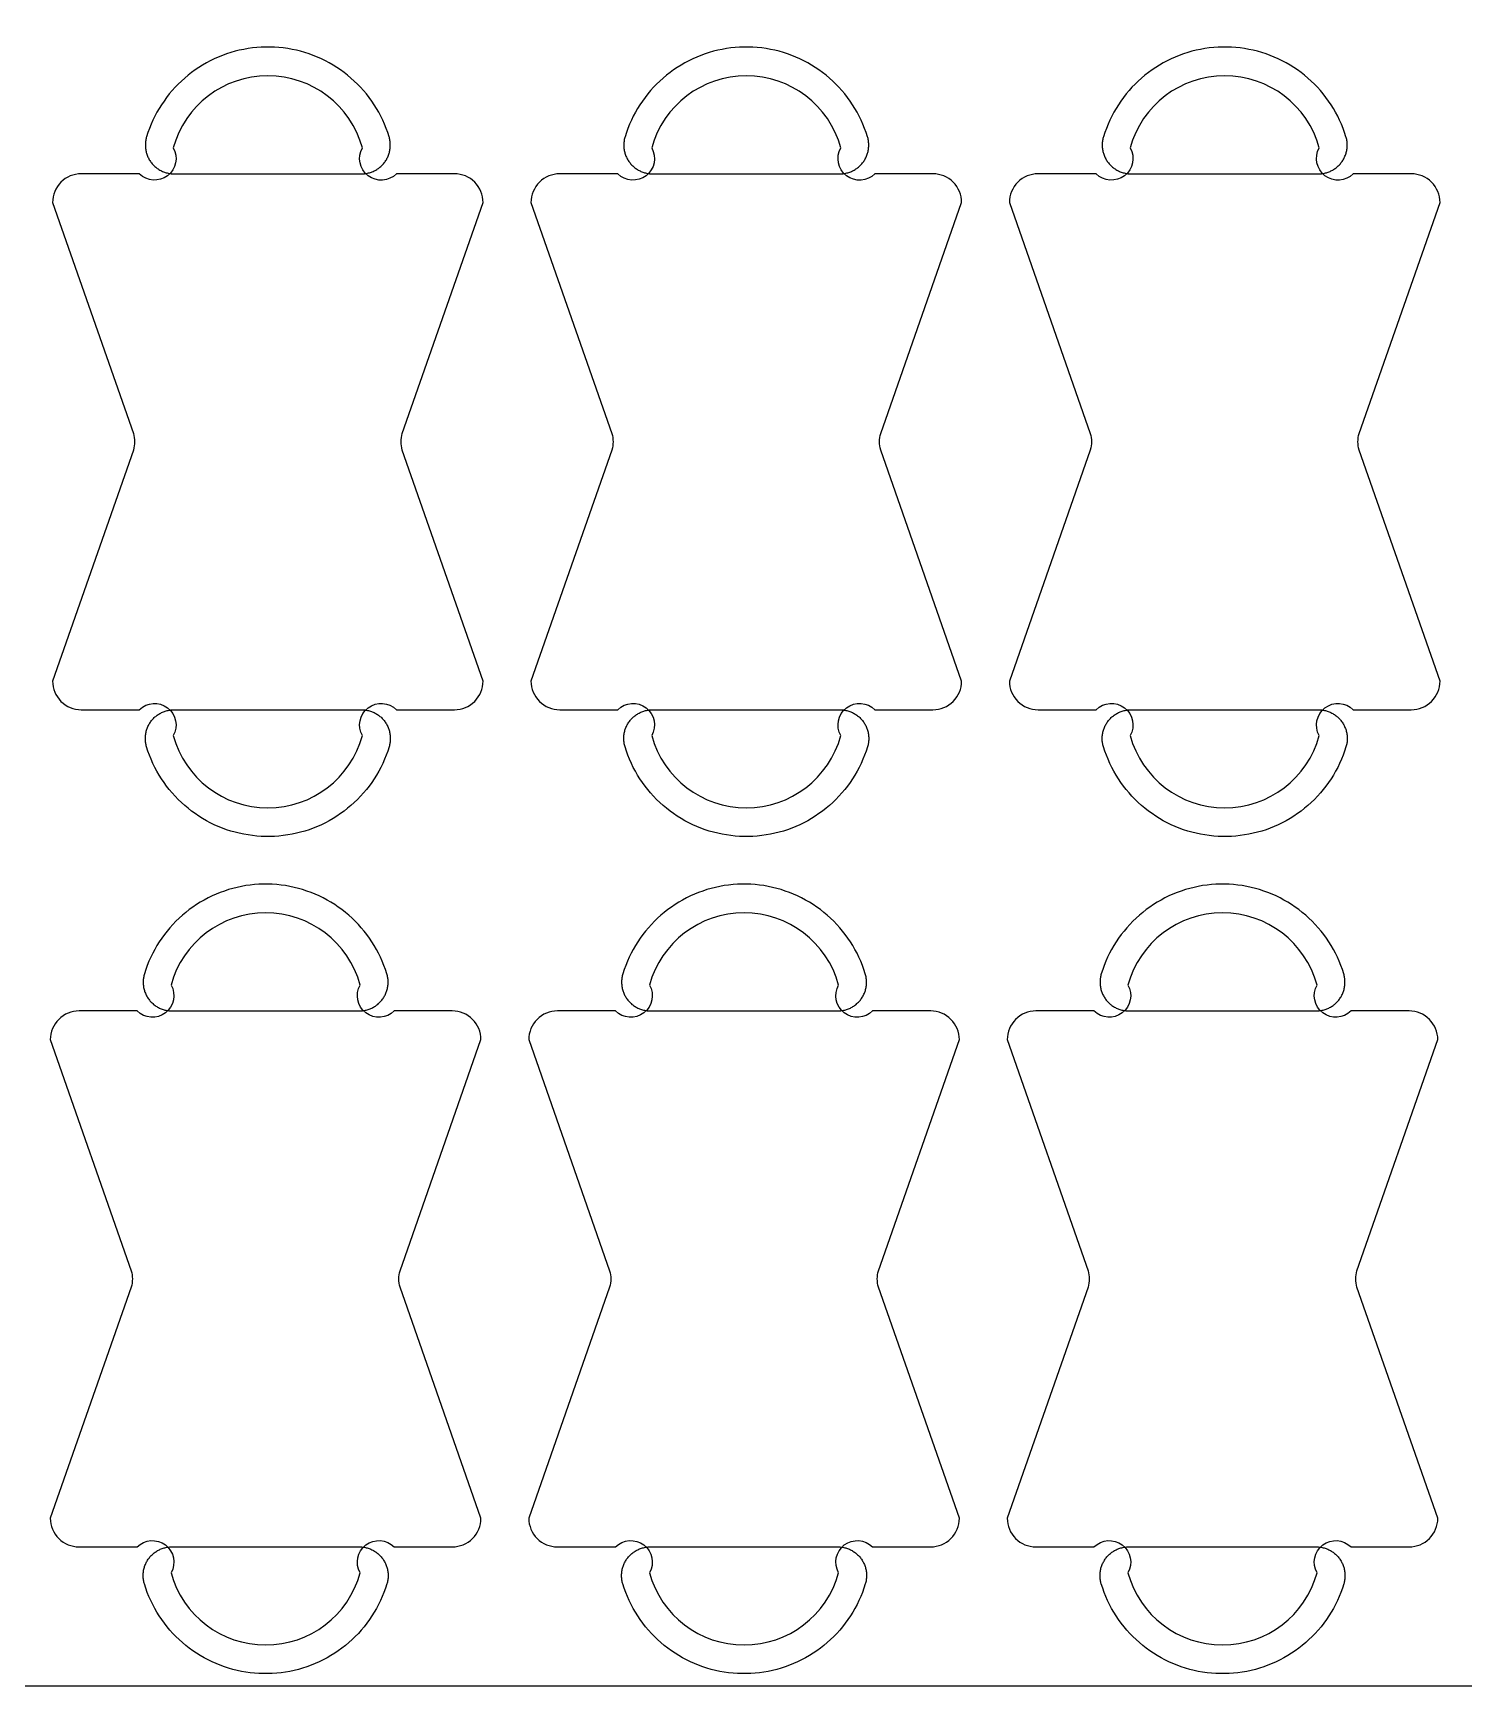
# Model space of a CAD drawing. Extents: x 0 to 2440, y -2 to 1220.
# Drawn here: x 918.1 to 1217.2, y 0 to 345.4 of the extents above; entities that cross this region are included whole.
import ezdxf

# ---------------------------------------------------------------- set-up
doc = ezdxf.new("R2010")
doc.units = 0
for name, color, linetype in [('0_SHEET_SPRUCEPLY_2440X122', 1, 'CONTINUOUS'), ('4_ANYTOOL_CUTTHROUGH_OUTSI', 5, 'CONTINUOUS'), ('5_ANYTOOL_HALF_MILL_9MM_IN', 3, 'CONTINUOUS')]:
    doc.layers.add(name, color=color, linetype=linetype)

msp = doc.modelspace()

# ---------------------------------------------------------------- linework, layer by layer
at = {"layer": '0_SHEET_SPRUCEPLY_2440X122'}
msp.add_lwpolyline([(0, 1220), (0, 0), (2440, 0), (2440, 1220)], close=True, dxfattribs=at)
at = {"layer": '4_ANYTOOL_CUTTHROUGH_OUTSI'}
for points in [[(994.07, 204), (1006.2, 204, 0.414214), (1012.2, 210), (995.3, 258.28, -0.146089), (995.3, 261.72), (1012.2, 310, 0.414214), (1006.2, 316), (994.07, 316, -0.874623), (986.97, 321.41, 0.763104), (947.43, 321.41, -0.874623), (940.34, 316), (928.2, 316, 0.414214), (922.2, 310), (939.1, 261.72, -0.146089), (939.1, 258.28), (922.2, 210, 0.414214), (928.2, 204), (940.34, 204, -0.874623), (947.43, 198.59, 0.763104), (986.97, 198.59, -0.874623)], [(1094.07, 204), (1106.2, 204, 0.414214), (1112.2, 210), (1095.3, 258.28, -0.146089), (1095.3, 261.72), (1112.2, 310, 0.414214), (1106.2, 316), (1094.07, 316, -0.874623), (1086.97, 321.41, 0.763104), (1047.43, 321.41, -0.874623), (1040.34, 316), (1028.2, 316, 0.414214), (1022.2, 310), (1039.1, 261.72, -0.146089), (1039.1, 258.28), (1022.2, 210, 0.414214), (1028.2, 204), (1040.34, 204, -0.874623), (1047.43, 198.59, 0.763104), (1086.97, 198.59, -0.874623)], [(1194.07, 204), (1206.2, 204, 0.414214), (1212.2, 210), (1195.3, 258.28, -0.146089), (1195.3, 261.72), (1212.2, 310, 0.414214), (1206.2, 316), (1194.07, 316, -0.874623), (1186.97, 321.41, 0.763104), (1147.43, 321.41, -0.874623), (1140.34, 316), (1128.2, 316, 0.414214), (1122.2, 310), (1139.1, 261.72, -0.146089), (1139.1, 258.28), (1122.2, 210, 0.414214), (1128.2, 204), (1140.34, 204, -0.874623), (1147.43, 198.59, 0.763104), (1186.97, 198.59, -0.874623)], [(993.6, 29.06), (1005.74, 29.06, 0.414214), (1011.74, 35.06), (994.84, 83.35, -0.146089), (994.84, 86.78), (1011.74, 135.06, 0.414214), (1005.74, 141.06), (993.6, 141.06, -0.874623), (986.51, 146.48, 0.763104), (946.97, 146.48, -0.874623), (939.87, 141.06), (927.74, 141.06, 0.414214), (921.74, 135.06), (938.64, 86.78, -0.146089), (938.64, 83.35), (921.74, 35.06, 0.414214), (927.74, 29.06), (939.87, 29.06, -0.874623), (946.97, 23.65, 0.763104), (986.51, 23.65, -0.874623)], [(1093.6, 29.06), (1105.74, 29.06, 0.414214), (1111.74, 35.06), (1094.84, 83.35, -0.146089), (1094.84, 86.78), (1111.74, 135.06, 0.414214), (1105.74, 141.06), (1093.6, 141.06, -0.874623), (1086.51, 146.48, 0.763104), (1046.97, 146.48, -0.874623), (1039.87, 141.06), (1027.74, 141.06, 0.414214), (1021.74, 135.06), (1038.64, 86.78, -0.146089), (1038.64, 83.35), (1021.74, 35.06, 0.414214), (1027.74, 29.06), (1039.87, 29.06, -0.874623), (1046.97, 23.65, 0.763104), (1086.51, 23.65, -0.874623)], [(1193.6, 29.06), (1205.74, 29.06, 0.414214), (1211.74, 35.06), (1194.84, 83.35, -0.146089), (1194.84, 86.78), (1211.74, 135.06, 0.414214), (1205.74, 141.06), (1193.6, 141.06, -0.874623), (1186.51, 146.48, 0.763104), (1146.97, 146.48, -0.874623), (1139.87, 141.06), (1127.74, 141.06, 0.414214), (1121.74, 135.06), (1138.64, 86.78, -0.146089), (1138.64, 83.35), (1121.74, 35.06, 0.414214), (1127.74, 29.06), (1139.87, 29.06, -0.874623), (1146.97, 23.65, 0.763104), (1186.51, 23.65, -0.874623)]]:
    msp.add_lwpolyline(points, format="xyb", close=True, dxfattribs=at)
at = {"layer": '5_ANYTOOL_HALF_MILL_9MM_IN'}
for points in [[(941.86, 323.76), (941.8, 323.56), (941.75, 323.36), (941.71, 323.15), (941.67, 322.95), (941.65, 322.74), (941.62, 322.54), (941.61, 322.33), (941.6, 322.12), (941.6, 321.91), (941.61, 321.71), (941.62, 321.5), (941.64, 321.29), (941.67, 321.09), (941.7, 320.88), (941.75, 320.68), (941.8, 320.48), (941.85, 320.28), (941.91, 320.08), (941.98, 319.89), (942.06, 319.69), (942.14, 319.5), (942.23, 319.32), (942.33, 319.13), (942.43, 318.95), (942.54, 318.77), (942.66, 318.6), (942.78, 318.43), (942.9, 318.27), (943.03, 318.11), (943.17, 317.95), (943.31, 317.8), (943.46, 317.65), (943.61, 317.51), (943.77, 317.38), (943.93, 317.25), (944.1, 317.13), (944.27, 317.01), (944.45, 316.9), (944.62, 316.79), (944.81, 316.69), (944.99, 316.6), (945.18, 316.51), (945.37, 316.43), (945.57, 316.36), (945.76, 316.29), (945.96, 316.23), (946.16, 316.18), (946.36, 316.13), (946.57, 316.09), (946.77, 316.06), (946.98, 316.03), (947.18, 316.01), (947.39, 316), (947.6, 316), (986.8, 316), (987.01, 316), (987.22, 316.01), (987.43, 316.03), (987.63, 316.06), (987.84, 316.09), (988.04, 316.13), (988.24, 316.18), (988.44, 316.23), (988.64, 316.29), (988.84, 316.36), (989.03, 316.43), (989.22, 316.51), (989.41, 316.6), (989.6, 316.69), (989.78, 316.79), (989.96, 316.9), (990.13, 317.01), (990.3, 317.13), (990.47, 317.25), (990.63, 317.38), (990.79, 317.51), (990.94, 317.65), (991.09, 317.8), (991.23, 317.95), (991.37, 318.11), (991.5, 318.27), (991.63, 318.43), (991.75, 318.6), (991.86, 318.77), (991.97, 318.95), (992.07, 319.13), (992.17, 319.32), (992.26, 319.5), (992.34, 319.69), (992.42, 319.89), (992.49, 320.08), (992.55, 320.28), (992.61, 320.48), (992.66, 320.68), (992.7, 320.88), (992.73, 321.09), (992.76, 321.29), (992.78, 321.5), (992.8, 321.71), (992.8, 321.91), (992.8, 322.12), (992.79, 322.33), (992.78, 322.54), (992.76, 322.74), (992.73, 322.95), (992.69, 323.15), (992.65, 323.36), (992.6, 323.56), (992.54, 323.76), (992.26, 324.64), (991.94, 325.5), (991.59, 326.36), (991.22, 327.21), (990.81, 328.04), (990.38, 328.85), (989.91, 329.65), (989.42, 330.44), (988.91, 331.21), (988.36, 331.95), (987.79, 332.68), (987.2, 333.39), (986.58, 334.08), (985.94, 334.74), (985.27, 335.38), (984.58, 336), (983.87, 336.6), (983.15, 337.17), (982.4, 337.71), (981.63, 338.23), (980.85, 338.72), (980.05, 339.18), (979.23, 339.61), (978.4, 340.02), (977.55, 340.39), (976.7, 340.74), (975.83, 341.06), (974.95, 341.34), (974.06, 341.6), (973.16, 341.82), (972.26, 342.01), (971.35, 342.17), (970.43, 342.3), (969.51, 342.4), (968.59, 342.46), (967.66, 342.5), (966.74, 342.5), (965.81, 342.46), (964.89, 342.4), (963.97, 342.3), (963.06, 342.17), (962.15, 342.01), (961.24, 341.82), (960.34, 341.6), (959.46, 341.34), (958.58, 341.06), (957.71, 340.74), (956.85, 340.39), (956, 340.02), (955.17, 339.61), (954.36, 339.18), (953.56, 338.72), (952.77, 338.23), (952.01, 337.71), (951.26, 337.17), (950.53, 336.6), (949.82, 336), (949.13, 335.38), (948.47, 334.74), (947.82, 334.08), (947.21, 333.39), (946.61, 332.68), (946.04, 331.95), (945.5, 331.21), (944.98, 330.44), (944.49, 329.65), (944.03, 328.85), (943.59, 328.04), (943.19, 327.21), (942.81, 326.36), (942.46, 325.5), (942.15, 324.64)], [(1041.86, 323.76), (1041.8, 323.56), (1041.75, 323.36), (1041.71, 323.15), (1041.67, 322.95), (1041.65, 322.74), (1041.62, 322.54), (1041.61, 322.33), (1041.6, 322.12), (1041.6, 321.91), (1041.61, 321.71), (1041.62, 321.5), (1041.64, 321.29), (1041.67, 321.09), (1041.7, 320.88), (1041.75, 320.68), (1041.8, 320.48), (1041.85, 320.28), (1041.91, 320.08), (1041.98, 319.89), (1042.06, 319.69), (1042.14, 319.5), (1042.23, 319.32), (1042.33, 319.13), (1042.43, 318.95), (1042.54, 318.77), (1042.66, 318.6), (1042.78, 318.43), (1042.9, 318.27), (1043.03, 318.11), (1043.17, 317.95), (1043.31, 317.8), (1043.46, 317.65), (1043.61, 317.51), (1043.77, 317.38), (1043.93, 317.25), (1044.1, 317.13), (1044.27, 317.01), (1044.45, 316.9), (1044.62, 316.79), (1044.81, 316.69), (1044.99, 316.6), (1045.18, 316.51), (1045.37, 316.43), (1045.57, 316.36), (1045.76, 316.29), (1045.96, 316.23), (1046.16, 316.18), (1046.36, 316.13), (1046.57, 316.09), (1046.77, 316.06), (1046.98, 316.03), (1047.18, 316.01), (1047.39, 316), (1047.6, 316), (1086.8, 316), (1087.01, 316), (1087.22, 316.01), (1087.43, 316.03), (1087.63, 316.06), (1087.84, 316.09), (1088.04, 316.13), (1088.24, 316.18), (1088.44, 316.23), (1088.64, 316.29), (1088.84, 316.36), (1089.03, 316.43), (1089.22, 316.51), (1089.41, 316.6), (1089.6, 316.69), (1089.78, 316.79), (1089.96, 316.9), (1090.13, 317.01), (1090.3, 317.13), (1090.47, 317.25), (1090.63, 317.38), (1090.79, 317.51), (1090.94, 317.65), (1091.09, 317.8), (1091.23, 317.95), (1091.37, 318.11), (1091.5, 318.27), (1091.63, 318.43), (1091.75, 318.6), (1091.86, 318.77), (1091.97, 318.95), (1092.07, 319.13), (1092.17, 319.32), (1092.26, 319.5), (1092.34, 319.69), (1092.42, 319.89), (1092.49, 320.08), (1092.55, 320.28), (1092.61, 320.48), (1092.66, 320.68), (1092.7, 320.88), (1092.73, 321.09), (1092.76, 321.29), (1092.78, 321.5), (1092.8, 321.71), (1092.8, 321.91), (1092.8, 322.12), (1092.79, 322.33), (1092.78, 322.54), (1092.76, 322.74), (1092.73, 322.95), (1092.69, 323.15), (1092.65, 323.36), (1092.6, 323.56), (1092.54, 323.76), (1092.26, 324.64), (1091.94, 325.5), (1091.59, 326.36), (1091.22, 327.21), (1090.81, 328.04), (1090.38, 328.85), (1089.91, 329.65), (1089.42, 330.44), (1088.91, 331.21), (1088.36, 331.95), (1087.79, 332.68), (1087.2, 333.39), (1086.58, 334.08), (1085.94, 334.74), (1085.27, 335.38), (1084.58, 336), (1083.87, 336.6), (1083.15, 337.17), (1082.4, 337.71), (1081.63, 338.23), (1080.85, 338.72), (1080.05, 339.18), (1079.23, 339.61), (1078.4, 340.02), (1077.55, 340.39), (1076.7, 340.74), (1075.83, 341.06), (1074.95, 341.34), (1074.06, 341.6), (1073.16, 341.82), (1072.26, 342.01), (1071.35, 342.17), (1070.43, 342.3), (1069.51, 342.4), (1068.59, 342.46), (1067.66, 342.5), (1066.74, 342.5), (1065.81, 342.46), (1064.89, 342.4), (1063.97, 342.3), (1063.06, 342.17), (1062.15, 342.01), (1061.24, 341.82), (1060.34, 341.6), (1059.46, 341.34), (1058.58, 341.06), (1057.71, 340.74), (1056.85, 340.39), (1056, 340.02), (1055.17, 339.61), (1054.36, 339.18), (1053.56, 338.72), (1052.77, 338.23), (1052.01, 337.71), (1051.26, 337.17), (1050.53, 336.6), (1049.82, 336), (1049.13, 335.38), (1048.47, 334.74), (1047.82, 334.08), (1047.21, 333.39), (1046.61, 332.68), (1046.04, 331.95), (1045.5, 331.21), (1044.98, 330.44), (1044.49, 329.65), (1044.03, 328.85), (1043.59, 328.04), (1043.19, 327.21), (1042.81, 326.36), (1042.46, 325.5), (1042.15, 324.64)], [(1141.86, 323.76), (1141.8, 323.56), (1141.75, 323.36), (1141.71, 323.15), (1141.67, 322.95), (1141.65, 322.74), (1141.62, 322.54), (1141.61, 322.33), (1141.6, 322.12), (1141.6, 321.91), (1141.61, 321.71), (1141.62, 321.5), (1141.64, 321.29), (1141.67, 321.09), (1141.7, 320.88), (1141.75, 320.68), (1141.8, 320.48), (1141.85, 320.28), (1141.91, 320.08), (1141.98, 319.89), (1142.06, 319.69), (1142.14, 319.5), (1142.23, 319.32), (1142.33, 319.13), (1142.43, 318.95), (1142.54, 318.77), (1142.66, 318.6), (1142.78, 318.43), (1142.9, 318.27), (1143.03, 318.11), (1143.17, 317.95), (1143.31, 317.8), (1143.46, 317.65), (1143.61, 317.51), (1143.77, 317.38), (1143.93, 317.25), (1144.1, 317.13), (1144.27, 317.01), (1144.45, 316.9), (1144.62, 316.79), (1144.81, 316.69), (1144.99, 316.6), (1145.18, 316.51), (1145.37, 316.43), (1145.57, 316.36), (1145.76, 316.29), (1145.96, 316.23), (1146.16, 316.18), (1146.36, 316.13), (1146.57, 316.09), (1146.77, 316.06), (1146.98, 316.03), (1147.18, 316.01), (1147.39, 316), (1147.6, 316), (1186.8, 316), (1187.01, 316), (1187.22, 316.01), (1187.43, 316.03), (1187.63, 316.06), (1187.84, 316.09), (1188.04, 316.13), (1188.24, 316.18), (1188.44, 316.23), (1188.64, 316.29), (1188.84, 316.36), (1189.03, 316.43), (1189.22, 316.51), (1189.41, 316.6), (1189.6, 316.69), (1189.78, 316.79), (1189.96, 316.9), (1190.13, 317.01), (1190.3, 317.13), (1190.47, 317.25), (1190.63, 317.38), (1190.79, 317.51), (1190.94, 317.65), (1191.09, 317.8), (1191.23, 317.95), (1191.37, 318.11), (1191.5, 318.27), (1191.63, 318.43), (1191.75, 318.6), (1191.86, 318.77), (1191.97, 318.95), (1192.07, 319.13), (1192.17, 319.32), (1192.26, 319.5), (1192.34, 319.69), (1192.42, 319.89), (1192.49, 320.08), (1192.55, 320.28), (1192.61, 320.48), (1192.66, 320.68), (1192.7, 320.88), (1192.73, 321.09), (1192.76, 321.29), (1192.78, 321.5), (1192.8, 321.71), (1192.8, 321.91), (1192.8, 322.12), (1192.79, 322.33), (1192.78, 322.54), (1192.76, 322.74), (1192.73, 322.95), (1192.69, 323.15), (1192.65, 323.36), (1192.6, 323.56), (1192.54, 323.76), (1192.26, 324.64), (1191.94, 325.5), (1191.59, 326.36), (1191.22, 327.21), (1190.81, 328.04), (1190.38, 328.85), (1189.91, 329.65), (1189.42, 330.44), (1188.91, 331.21), (1188.36, 331.95), (1187.79, 332.68), (1187.2, 333.39), (1186.58, 334.08), (1185.94, 334.74), (1185.27, 335.38), (1184.58, 336), (1183.87, 336.6), (1183.15, 337.17), (1182.4, 337.71), (1181.63, 338.23), (1180.85, 338.72), (1180.05, 339.18), (1179.23, 339.61), (1178.4, 340.02), (1177.55, 340.39), (1176.7, 340.74), (1175.83, 341.06), (1174.95, 341.34), (1174.06, 341.6), (1173.16, 341.82), (1172.26, 342.01), (1171.35, 342.17), (1170.43, 342.3), (1169.51, 342.4), (1168.59, 342.46), (1167.66, 342.5), (1166.74, 342.5), (1165.81, 342.46), (1164.89, 342.4), (1163.97, 342.3), (1163.06, 342.17), (1162.15, 342.01), (1161.24, 341.82), (1160.34, 341.6), (1159.46, 341.34), (1158.58, 341.06), (1157.71, 340.74), (1156.85, 340.39), (1156, 340.02), (1155.17, 339.61), (1154.36, 339.18), (1153.56, 338.72), (1152.77, 338.23), (1152.01, 337.71), (1151.26, 337.17), (1150.53, 336.6), (1149.82, 336), (1149.13, 335.38), (1148.47, 334.74), (1147.82, 334.08), (1147.21, 333.39), (1146.61, 332.68), (1146.04, 331.95), (1145.5, 331.21), (1144.98, 330.44), (1144.49, 329.65), (1144.03, 328.85), (1143.59, 328.04), (1143.19, 327.21), (1142.81, 326.36), (1142.46, 325.5), (1142.15, 324.64)], [(941.86, 196.24), (941.8, 196.44), (941.75, 196.64), (941.71, 196.85), (941.67, 197.05), (941.65, 197.26), (941.62, 197.46), (941.61, 197.67), (941.6, 197.88), (941.6, 198.09), (941.61, 198.29), (941.62, 198.5), (941.64, 198.71), (941.67, 198.91), (941.7, 199.12), (941.75, 199.32), (941.8, 199.52), (941.85, 199.72), (941.91, 199.92), (941.98, 200.11), (942.06, 200.31), (942.14, 200.5), (942.23, 200.68), (942.33, 200.87), (942.43, 201.05), (942.54, 201.23), (942.66, 201.4), (942.78, 201.57), (942.9, 201.73), (943.03, 201.89), (943.17, 202.05), (943.31, 202.2), (943.46, 202.35), (943.61, 202.49), (943.77, 202.62), (943.93, 202.75), (944.1, 202.87), (944.27, 202.99), (944.45, 203.1), (944.62, 203.21), (944.81, 203.31), (944.99, 203.4), (945.18, 203.49), (945.37, 203.57), (945.57, 203.64), (945.76, 203.71), (945.96, 203.77), (946.16, 203.82), (946.36, 203.87), (946.57, 203.91), (946.77, 203.94), (946.98, 203.97), (947.18, 203.99), (947.39, 204), (947.6, 204), (986.8, 204), (987.01, 204), (987.22, 203.99), (987.43, 203.97), (987.63, 203.94), (987.84, 203.91), (988.04, 203.87), (988.24, 203.82), (988.44, 203.77), (988.64, 203.71), (988.84, 203.64), (989.03, 203.57), (989.22, 203.49), (989.41, 203.4), (989.6, 203.31), (989.78, 203.21), (989.96, 203.1), (990.13, 202.99), (990.3, 202.87), (990.47, 202.75), (990.63, 202.62), (990.79, 202.49), (990.94, 202.35), (991.09, 202.2), (991.23, 202.05), (991.37, 201.89), (991.5, 201.73), (991.63, 201.57), (991.75, 201.4), (991.86, 201.23), (991.97, 201.05), (992.07, 200.87), (992.17, 200.68), (992.26, 200.5), (992.34, 200.31), (992.42, 200.11), (992.49, 199.92), (992.55, 199.72), (992.61, 199.52), (992.66, 199.32), (992.7, 199.12), (992.73, 198.91), (992.76, 198.71), (992.78, 198.5), (992.8, 198.29), (992.8, 198.09), (992.8, 197.88), (992.79, 197.67), (992.78, 197.46), (992.76, 197.26), (992.73, 197.05), (992.69, 196.85), (992.65, 196.64), (992.6, 196.44), (992.54, 196.24), (992.26, 195.36), (991.94, 194.5), (991.59, 193.64), (991.22, 192.79), (990.81, 191.96), (990.38, 191.15), (989.91, 190.35), (989.42, 189.56), (988.91, 188.79), (988.36, 188.05), (987.79, 187.32), (987.2, 186.61), (986.58, 185.92), (985.94, 185.26), (985.27, 184.62), (984.58, 184), (983.87, 183.4), (983.15, 182.83), (982.4, 182.29), (981.63, 181.77), (980.85, 181.28), (980.05, 180.82), (979.23, 180.39), (978.4, 179.98), (977.55, 179.61), (976.7, 179.26), (975.83, 178.94), (974.95, 178.66), (974.06, 178.4), (973.16, 178.18), (972.26, 177.99), (971.35, 177.83), (970.43, 177.7), (969.51, 177.6), (968.59, 177.54), (967.66, 177.5), (966.74, 177.5), (965.81, 177.54), (964.89, 177.6), (963.97, 177.7), (963.06, 177.83), (962.15, 177.99), (961.24, 178.18), (960.34, 178.4), (959.46, 178.66), (958.58, 178.94), (957.71, 179.26), (956.85, 179.61), (956, 179.98), (955.17, 180.39), (954.36, 180.82), (953.56, 181.28), (952.77, 181.77), (952.01, 182.29), (951.26, 182.83), (950.53, 183.4), (949.82, 184), (949.13, 184.62), (948.47, 185.26), (947.82, 185.92), (947.21, 186.61), (946.61, 187.32), (946.04, 188.05), (945.5, 188.79), (944.98, 189.56), (944.49, 190.35), (944.03, 191.15), (943.59, 191.96), (943.19, 192.79), (942.81, 193.64), (942.46, 194.5), (942.15, 195.36)], [(1041.86, 196.24), (1041.8, 196.44), (1041.75, 196.64), (1041.71, 196.85), (1041.67, 197.05), (1041.65, 197.26), (1041.62, 197.46), (1041.61, 197.67), (1041.6, 197.88), (1041.6, 198.09), (1041.61, 198.29), (1041.62, 198.5), (1041.64, 198.71), (1041.67, 198.91), (1041.7, 199.12), (1041.75, 199.32), (1041.8, 199.52), (1041.85, 199.72), (1041.91, 199.92), (1041.98, 200.11), (1042.06, 200.31), (1042.14, 200.5), (1042.23, 200.68), (1042.33, 200.87), (1042.43, 201.05), (1042.54, 201.23), (1042.66, 201.4), (1042.78, 201.57), (1042.9, 201.73), (1043.03, 201.89), (1043.17, 202.05), (1043.31, 202.2), (1043.46, 202.35), (1043.61, 202.49), (1043.77, 202.62), (1043.93, 202.75), (1044.1, 202.87), (1044.27, 202.99), (1044.45, 203.1), (1044.62, 203.21), (1044.81, 203.31), (1044.99, 203.4), (1045.18, 203.49), (1045.37, 203.57), (1045.57, 203.64), (1045.76, 203.71), (1045.96, 203.77), (1046.16, 203.82), (1046.36, 203.87), (1046.57, 203.91), (1046.77, 203.94), (1046.98, 203.97), (1047.18, 203.99), (1047.39, 204), (1047.6, 204), (1086.8, 204), (1087.01, 204), (1087.22, 203.99), (1087.43, 203.97), (1087.63, 203.94), (1087.84, 203.91), (1088.04, 203.87), (1088.24, 203.82), (1088.44, 203.77), (1088.64, 203.71), (1088.84, 203.64), (1089.03, 203.57), (1089.22, 203.49), (1089.41, 203.4), (1089.6, 203.31), (1089.78, 203.21), (1089.96, 203.1), (1090.13, 202.99), (1090.3, 202.87), (1090.47, 202.75), (1090.63, 202.62), (1090.79, 202.49), (1090.94, 202.35), (1091.09, 202.2), (1091.23, 202.05), (1091.37, 201.89), (1091.5, 201.73), (1091.63, 201.57), (1091.75, 201.4), (1091.86, 201.23), (1091.97, 201.05), (1092.07, 200.87), (1092.17, 200.68), (1092.26, 200.5), (1092.34, 200.31), (1092.42, 200.11), (1092.49, 199.92), (1092.55, 199.72), (1092.61, 199.52), (1092.66, 199.32), (1092.7, 199.12), (1092.73, 198.91), (1092.76, 198.71), (1092.78, 198.5), (1092.8, 198.29), (1092.8, 198.09), (1092.8, 197.88), (1092.79, 197.67), (1092.78, 197.46), (1092.76, 197.26), (1092.73, 197.05), (1092.69, 196.85), (1092.65, 196.64), (1092.6, 196.44), (1092.54, 196.24), (1092.26, 195.36), (1091.94, 194.5), (1091.59, 193.64), (1091.22, 192.79), (1090.81, 191.96), (1090.38, 191.15), (1089.91, 190.35), (1089.42, 189.56), (1088.91, 188.79), (1088.36, 188.05), (1087.79, 187.32), (1087.2, 186.61), (1086.58, 185.92), (1085.94, 185.26), (1085.27, 184.62), (1084.58, 184), (1083.87, 183.4), (1083.15, 182.83), (1082.4, 182.29), (1081.63, 181.77), (1080.85, 181.28), (1080.05, 180.82), (1079.23, 180.39), (1078.4, 179.98), (1077.55, 179.61), (1076.7, 179.26), (1075.83, 178.94), (1074.95, 178.66), (1074.06, 178.4), (1073.16, 178.18), (1072.26, 177.99), (1071.35, 177.83), (1070.43, 177.7), (1069.51, 177.6), (1068.59, 177.54), (1067.66, 177.5), (1066.74, 177.5), (1065.81, 177.54), (1064.89, 177.6), (1063.97, 177.7), (1063.06, 177.83), (1062.15, 177.99), (1061.24, 178.18), (1060.34, 178.4), (1059.46, 178.66), (1058.58, 178.94), (1057.71, 179.26), (1056.85, 179.61), (1056, 179.98), (1055.17, 180.39), (1054.36, 180.82), (1053.56, 181.28), (1052.77, 181.77), (1052.01, 182.29), (1051.26, 182.83), (1050.53, 183.4), (1049.82, 184), (1049.13, 184.62), (1048.47, 185.26), (1047.82, 185.92), (1047.21, 186.61), (1046.61, 187.32), (1046.04, 188.05), (1045.5, 188.79), (1044.98, 189.56), (1044.49, 190.35), (1044.03, 191.15), (1043.59, 191.96), (1043.19, 192.79), (1042.81, 193.64), (1042.46, 194.5), (1042.15, 195.36)], [(1141.86, 196.24), (1141.8, 196.44), (1141.75, 196.64), (1141.71, 196.85), (1141.67, 197.05), (1141.65, 197.26), (1141.62, 197.46), (1141.61, 197.67), (1141.6, 197.88), (1141.6, 198.09), (1141.61, 198.29), (1141.62, 198.5), (1141.64, 198.71), (1141.67, 198.91), (1141.7, 199.12), (1141.75, 199.32), (1141.8, 199.52), (1141.85, 199.72), (1141.91, 199.92), (1141.98, 200.11), (1142.06, 200.31), (1142.14, 200.5), (1142.23, 200.68), (1142.33, 200.87), (1142.43, 201.05), (1142.54, 201.23), (1142.66, 201.4), (1142.78, 201.57), (1142.9, 201.73), (1143.03, 201.89), (1143.17, 202.05), (1143.31, 202.2), (1143.46, 202.35), (1143.61, 202.49), (1143.77, 202.62), (1143.93, 202.75), (1144.1, 202.87), (1144.27, 202.99), (1144.45, 203.1), (1144.62, 203.21), (1144.81, 203.31), (1144.99, 203.4), (1145.18, 203.49), (1145.37, 203.57), (1145.57, 203.64), (1145.76, 203.71), (1145.96, 203.77), (1146.16, 203.82), (1146.36, 203.87), (1146.57, 203.91), (1146.77, 203.94), (1146.98, 203.97), (1147.18, 203.99), (1147.39, 204), (1147.6, 204), (1186.8, 204), (1187.01, 204), (1187.22, 203.99), (1187.43, 203.97), (1187.63, 203.94), (1187.84, 203.91), (1188.04, 203.87), (1188.24, 203.82), (1188.44, 203.77), (1188.64, 203.71), (1188.84, 203.64), (1189.03, 203.57), (1189.22, 203.49), (1189.41, 203.4), (1189.6, 203.31), (1189.78, 203.21), (1189.96, 203.1), (1190.13, 202.99), (1190.3, 202.87), (1190.47, 202.75), (1190.63, 202.62), (1190.79, 202.49), (1190.94, 202.35), (1191.09, 202.2), (1191.23, 202.05), (1191.37, 201.89), (1191.5, 201.73), (1191.63, 201.57), (1191.75, 201.4), (1191.86, 201.23), (1191.97, 201.05), (1192.07, 200.87), (1192.17, 200.68), (1192.26, 200.5), (1192.34, 200.31), (1192.42, 200.11), (1192.49, 199.92), (1192.55, 199.72), (1192.61, 199.52), (1192.66, 199.32), (1192.7, 199.12), (1192.73, 198.91), (1192.76, 198.71), (1192.78, 198.5), (1192.8, 198.29), (1192.8, 198.09), (1192.8, 197.88), (1192.79, 197.67), (1192.78, 197.46), (1192.76, 197.26), (1192.73, 197.05), (1192.69, 196.85), (1192.65, 196.64), (1192.6, 196.44), (1192.54, 196.24), (1192.26, 195.36), (1191.94, 194.5), (1191.59, 193.64), (1191.22, 192.79), (1190.81, 191.96), (1190.38, 191.15), (1189.91, 190.35), (1189.42, 189.56), (1188.91, 188.79), (1188.36, 188.05), (1187.79, 187.32), (1187.2, 186.61), (1186.58, 185.92), (1185.94, 185.26), (1185.27, 184.62), (1184.58, 184), (1183.87, 183.4), (1183.15, 182.83), (1182.4, 182.29), (1181.63, 181.77), (1180.85, 181.28), (1180.05, 180.82), (1179.23, 180.39), (1178.4, 179.98), (1177.55, 179.61), (1176.7, 179.26), (1175.83, 178.94), (1174.95, 178.66), (1174.06, 178.4), (1173.16, 178.18), (1172.26, 177.99), (1171.35, 177.83), (1170.43, 177.7), (1169.51, 177.6), (1168.59, 177.54), (1167.66, 177.5), (1166.74, 177.5), (1165.81, 177.54), (1164.89, 177.6), (1163.97, 177.7), (1163.06, 177.83), (1162.15, 177.99), (1161.24, 178.18), (1160.34, 178.4), (1159.46, 178.66), (1158.58, 178.94), (1157.71, 179.26), (1156.85, 179.61), (1156, 179.98), (1155.17, 180.39), (1154.36, 180.82), (1153.56, 181.28), (1152.77, 181.77), (1152.01, 182.29), (1151.26, 182.83), (1150.53, 183.4), (1149.82, 184), (1149.13, 184.62), (1148.47, 185.26), (1147.82, 185.92), (1147.21, 186.61), (1146.61, 187.32), (1146.04, 188.05), (1145.5, 188.79), (1144.98, 189.56), (1144.49, 190.35), (1144.03, 191.15), (1143.59, 191.96), (1143.19, 192.79), (1142.81, 193.64), (1142.46, 194.5), (1142.15, 195.36)], [(941.4, 148.82), (941.34, 148.62), (941.29, 148.42), (941.25, 148.22), (941.21, 148.01), (941.18, 147.81), (941.16, 147.6), (941.15, 147.39), (941.14, 147.19), (941.14, 146.98), (941.14, 146.77), (941.16, 146.56), (941.18, 146.36), (941.21, 146.15), (941.24, 145.95), (941.28, 145.74), (941.33, 145.54), (941.39, 145.34), (941.45, 145.15), (941.52, 144.95), (941.6, 144.76), (941.68, 144.57), (941.77, 144.38), (941.87, 144.2), (941.97, 144.02), (942.08, 143.84), (942.19, 143.67), (942.31, 143.5), (942.44, 143.33), (942.57, 143.17), (942.71, 143.02), (942.85, 142.87), (943, 142.72), (943.15, 142.58), (943.31, 142.44), (943.47, 142.31), (943.64, 142.19), (943.81, 142.07), (943.98, 141.96), (944.16, 141.85), (944.34, 141.75), (944.53, 141.66), (944.72, 141.57), (944.91, 141.49), (945.1, 141.42), (945.3, 141.35), (945.5, 141.29), (945.7, 141.24), (945.9, 141.19), (946.1, 141.15), (946.31, 141.12), (946.51, 141.1), (946.72, 141.08), (946.93, 141.07), (947.14, 141.06), (986.34, 141.06), (986.55, 141.07), (986.76, 141.08), (986.96, 141.1), (987.17, 141.12), (987.37, 141.15), (987.58, 141.19), (987.78, 141.24), (987.98, 141.29), (988.18, 141.35), (988.38, 141.42), (988.57, 141.49), (988.76, 141.57), (988.95, 141.66), (989.13, 141.75), (989.32, 141.85), (989.49, 141.96), (989.67, 142.07), (989.84, 142.19), (990.01, 142.31), (990.17, 142.44), (990.33, 142.58), (990.48, 142.72), (990.63, 142.87), (990.77, 143.02), (990.91, 143.17), (991.04, 143.33), (991.16, 143.5), (991.29, 143.67), (991.4, 143.84), (991.51, 144.02), (991.61, 144.2), (991.71, 144.38), (991.8, 144.57), (991.88, 144.76), (991.96, 144.95), (992.03, 145.15), (992.09, 145.34), (992.14, 145.54), (992.19, 145.74), (992.24, 145.95), (992.27, 146.15), (992.3, 146.36), (992.32, 146.56), (992.33, 146.77), (992.34, 146.98), (992.34, 147.19), (992.33, 147.39), (992.32, 147.6), (992.29, 147.81), (992.27, 148.01), (992.23, 148.22), (992.19, 148.42), (992.14, 148.62), (992.08, 148.82), (991.79, 149.7), (991.48, 150.57), (991.13, 151.43), (990.75, 152.27), (990.35, 153.1), (989.91, 153.92), (989.45, 154.72), (988.96, 155.5), (988.44, 156.27), (987.9, 157.02), (987.33, 157.75), (986.73, 158.45), (986.12, 159.14), (985.47, 159.81), (984.81, 160.45), (984.12, 161.07), (983.41, 161.66), (982.68, 162.23), (981.93, 162.77), (981.17, 163.29), (980.38, 163.78), (979.58, 164.24), (978.77, 164.68), (977.94, 165.08), (977.09, 165.46), (976.23, 165.81), (975.36, 166.12), (974.48, 166.41), (973.6, 166.66), (972.7, 166.89), (971.79, 167.08), (970.88, 167.24), (969.97, 167.37), (969.05, 167.46), (968.13, 167.53), (967.2, 167.56), (966.28, 167.56), (965.35, 167.53), (964.43, 167.46), (963.51, 167.37), (962.59, 167.24), (961.68, 167.08), (960.78, 166.89), (959.88, 166.66), (958.99, 166.41), (958.11, 166.12), (957.24, 165.81), (956.39, 165.46), (955.54, 165.08), (954.71, 164.68), (953.89, 164.24), (953.09, 163.78), (952.31, 163.29), (951.54, 162.77), (950.79, 162.23), (950.07, 161.66), (949.36, 161.07), (948.67, 160.45), (948, 159.81), (947.36, 159.14), (946.74, 158.45), (946.15, 157.75), (945.58, 157.02), (945.03, 156.27), (944.52, 155.5), (944.03, 154.72), (943.56, 153.92), (943.13, 153.1), (942.72, 152.27), (942.35, 151.43), (942, 150.57), (941.69, 149.7)], [(1041.4, 148.82), (1041.34, 148.62), (1041.29, 148.42), (1041.25, 148.22), (1041.21, 148.01), (1041.18, 147.81), (1041.16, 147.6), (1041.15, 147.39), (1041.14, 147.19), (1041.14, 146.98), (1041.14, 146.77), (1041.16, 146.56), (1041.18, 146.36), (1041.21, 146.15), (1041.24, 145.95), (1041.28, 145.74), (1041.33, 145.54), (1041.39, 145.34), (1041.45, 145.15), (1041.52, 144.95), (1041.6, 144.76), (1041.68, 144.57), (1041.77, 144.38), (1041.87, 144.2), (1041.97, 144.02), (1042.08, 143.84), (1042.19, 143.67), (1042.31, 143.5), (1042.44, 143.33), (1042.57, 143.17), (1042.71, 143.02), (1042.85, 142.87), (1043, 142.72), (1043.15, 142.58), (1043.31, 142.44), (1043.47, 142.31), (1043.64, 142.19), (1043.81, 142.07), (1043.98, 141.96), (1044.16, 141.85), (1044.34, 141.75), (1044.53, 141.66), (1044.72, 141.57), (1044.91, 141.49), (1045.1, 141.42), (1045.3, 141.35), (1045.5, 141.29), (1045.7, 141.24), (1045.9, 141.19), (1046.1, 141.15), (1046.31, 141.12), (1046.51, 141.1), (1046.72, 141.08), (1046.93, 141.07), (1047.14, 141.06), (1086.34, 141.06), (1086.55, 141.07), (1086.76, 141.08), (1086.96, 141.1), (1087.17, 141.12), (1087.37, 141.15), (1087.58, 141.19), (1087.78, 141.24), (1087.98, 141.29), (1088.18, 141.35), (1088.38, 141.42), (1088.57, 141.49), (1088.76, 141.57), (1088.95, 141.66), (1089.13, 141.75), (1089.32, 141.85), (1089.49, 141.96), (1089.67, 142.07), (1089.84, 142.19), (1090.01, 142.31), (1090.17, 142.44), (1090.33, 142.58), (1090.48, 142.72), (1090.63, 142.87), (1090.77, 143.02), (1090.91, 143.17), (1091.04, 143.33), (1091.16, 143.5), (1091.29, 143.67), (1091.4, 143.84), (1091.51, 144.02), (1091.61, 144.2), (1091.71, 144.38), (1091.8, 144.57), (1091.88, 144.76), (1091.96, 144.95), (1092.03, 145.15), (1092.09, 145.34), (1092.14, 145.54), (1092.19, 145.74), (1092.24, 145.95), (1092.27, 146.15), (1092.3, 146.36), (1092.32, 146.56), (1092.33, 146.77), (1092.34, 146.98), (1092.34, 147.19), (1092.33, 147.39), (1092.32, 147.6), (1092.29, 147.81), (1092.27, 148.01), (1092.23, 148.22), (1092.19, 148.42), (1092.14, 148.62), (1092.08, 148.82), (1091.79, 149.7), (1091.48, 150.57), (1091.13, 151.43), (1090.75, 152.27), (1090.35, 153.1), (1089.91, 153.92), (1089.45, 154.72), (1088.96, 155.5), (1088.44, 156.27), (1087.9, 157.02), (1087.33, 157.75), (1086.73, 158.45), (1086.12, 159.14), (1085.47, 159.81), (1084.81, 160.45), (1084.12, 161.07), (1083.41, 161.66), (1082.68, 162.23), (1081.93, 162.77), (1081.17, 163.29), (1080.38, 163.78), (1079.58, 164.24), (1078.77, 164.68), (1077.94, 165.08), (1077.09, 165.46), (1076.23, 165.81), (1075.36, 166.12), (1074.48, 166.41), (1073.6, 166.66), (1072.7, 166.89), (1071.79, 167.08), (1070.88, 167.24), (1069.97, 167.37), (1069.05, 167.46), (1068.13, 167.53), (1067.2, 167.56), (1066.28, 167.56), (1065.35, 167.53), (1064.43, 167.46), (1063.51, 167.37), (1062.59, 167.24), (1061.68, 167.08), (1060.78, 166.89), (1059.88, 166.66), (1058.99, 166.41), (1058.11, 166.12), (1057.24, 165.81), (1056.39, 165.46), (1055.54, 165.08), (1054.71, 164.68), (1053.89, 164.24), (1053.09, 163.78), (1052.31, 163.29), (1051.54, 162.77), (1050.79, 162.23), (1050.07, 161.66), (1049.36, 161.07), (1048.67, 160.45), (1048, 159.81), (1047.36, 159.14), (1046.74, 158.45), (1046.15, 157.75), (1045.58, 157.02), (1045.03, 156.27), (1044.52, 155.5), (1044.03, 154.72), (1043.56, 153.92), (1043.13, 153.1), (1042.72, 152.27), (1042.35, 151.43), (1042, 150.57), (1041.69, 149.7)], [(1141.4, 148.82), (1141.34, 148.62), (1141.29, 148.42), (1141.25, 148.22), (1141.21, 148.01), (1141.18, 147.81), (1141.16, 147.6), (1141.15, 147.39), (1141.14, 147.19), (1141.14, 146.98), (1141.14, 146.77), (1141.16, 146.56), (1141.18, 146.36), (1141.21, 146.15), (1141.24, 145.95), (1141.28, 145.74), (1141.33, 145.54), (1141.39, 145.34), (1141.45, 145.15), (1141.52, 144.95), (1141.6, 144.76), (1141.68, 144.57), (1141.77, 144.38), (1141.87, 144.2), (1141.97, 144.02), (1142.08, 143.84), (1142.19, 143.67), (1142.31, 143.5), (1142.44, 143.33), (1142.57, 143.17), (1142.71, 143.02), (1142.85, 142.87), (1143, 142.72), (1143.15, 142.58), (1143.31, 142.44), (1143.47, 142.31), (1143.64, 142.19), (1143.81, 142.07), (1143.98, 141.96), (1144.16, 141.85), (1144.34, 141.75), (1144.53, 141.66), (1144.72, 141.57), (1144.91, 141.49), (1145.1, 141.42), (1145.3, 141.35), (1145.5, 141.29), (1145.7, 141.24), (1145.9, 141.19), (1146.1, 141.15), (1146.31, 141.12), (1146.51, 141.1), (1146.72, 141.08), (1146.93, 141.07), (1147.14, 141.06), (1186.34, 141.06), (1186.55, 141.07), (1186.76, 141.08), (1186.96, 141.1), (1187.17, 141.12), (1187.37, 141.15), (1187.58, 141.19), (1187.78, 141.24), (1187.98, 141.29), (1188.18, 141.35), (1188.38, 141.42), (1188.57, 141.49), (1188.76, 141.57), (1188.95, 141.66), (1189.13, 141.75), (1189.32, 141.85), (1189.49, 141.96), (1189.67, 142.07), (1189.84, 142.19), (1190.01, 142.31), (1190.17, 142.44), (1190.33, 142.58), (1190.48, 142.72), (1190.63, 142.87), (1190.77, 143.02), (1190.91, 143.17), (1191.04, 143.33), (1191.16, 143.5), (1191.29, 143.67), (1191.4, 143.84), (1191.51, 144.02), (1191.61, 144.2), (1191.71, 144.38), (1191.8, 144.57), (1191.88, 144.76), (1191.96, 144.95), (1192.03, 145.15), (1192.09, 145.34), (1192.14, 145.54), (1192.19, 145.74), (1192.24, 145.95), (1192.27, 146.15), (1192.3, 146.36), (1192.32, 146.56), (1192.33, 146.77), (1192.34, 146.98), (1192.34, 147.19), (1192.33, 147.39), (1192.32, 147.6), (1192.29, 147.81), (1192.27, 148.01), (1192.23, 148.22), (1192.19, 148.42), (1192.14, 148.62), (1192.08, 148.82), (1191.79, 149.7), (1191.48, 150.57), (1191.13, 151.43), (1190.75, 152.27), (1190.35, 153.1), (1189.91, 153.92), (1189.45, 154.72), (1188.96, 155.5), (1188.44, 156.27), (1187.9, 157.02), (1187.33, 157.75), (1186.73, 158.45), (1186.12, 159.14), (1185.47, 159.81), (1184.81, 160.45), (1184.12, 161.07), (1183.41, 161.66), (1182.68, 162.23), (1181.93, 162.77), (1181.17, 163.29), (1180.38, 163.78), (1179.58, 164.24), (1178.77, 164.68), (1177.94, 165.08), (1177.09, 165.46), (1176.23, 165.81), (1175.36, 166.12), (1174.48, 166.41), (1173.6, 166.66), (1172.7, 166.89), (1171.79, 167.08), (1170.88, 167.24), (1169.97, 167.37), (1169.05, 167.46), (1168.13, 167.53), (1167.2, 167.56), (1166.28, 167.56), (1165.35, 167.53), (1164.43, 167.46), (1163.51, 167.37), (1162.59, 167.24), (1161.68, 167.08), (1160.78, 166.89), (1159.88, 166.66), (1158.99, 166.41), (1158.11, 166.12), (1157.24, 165.81), (1156.39, 165.46), (1155.54, 165.08), (1154.71, 164.68), (1153.89, 164.24), (1153.09, 163.78), (1152.31, 163.29), (1151.54, 162.77), (1150.79, 162.23), (1150.07, 161.66), (1149.36, 161.07), (1148.67, 160.45), (1148, 159.81), (1147.36, 159.14), (1146.74, 158.45), (1146.15, 157.75), (1145.58, 157.02), (1145.03, 156.27), (1144.52, 155.5), (1144.03, 154.72), (1143.56, 153.92), (1143.13, 153.1), (1142.72, 152.27), (1142.35, 151.43), (1142, 150.57), (1141.69, 149.7)], [(941.4, 21.31), (941.34, 21.51), (941.29, 21.71), (941.25, 21.91), (941.21, 22.12), (941.18, 22.32), (941.16, 22.53), (941.15, 22.74), (941.14, 22.94), (941.14, 23.15), (941.14, 23.36), (941.16, 23.56), (941.18, 23.77), (941.21, 23.98), (941.24, 24.18), (941.28, 24.38), (941.33, 24.59), (941.39, 24.79), (941.45, 24.98), (941.52, 25.18), (941.6, 25.37), (941.68, 25.56), (941.77, 25.75), (941.87, 25.93), (941.97, 26.11), (942.08, 26.29), (942.19, 26.46), (942.31, 26.63), (942.44, 26.8), (942.57, 26.96), (942.71, 27.11), (942.85, 27.26), (943, 27.41), (943.15, 27.55), (943.31, 27.69), (943.47, 27.81), (943.64, 27.94), (943.81, 28.06), (943.98, 28.17), (944.16, 28.27), (944.34, 28.37), (944.53, 28.47), (944.72, 28.56), (944.91, 28.64), (945.1, 28.71), (945.3, 28.78), (945.5, 28.84), (945.7, 28.89), (945.9, 28.94), (946.1, 28.98), (946.31, 29.01), (946.51, 29.03), (946.72, 29.05), (946.93, 29.06), (947.14, 29.06), (986.34, 29.06), (986.55, 29.06), (986.76, 29.05), (986.96, 29.03), (987.17, 29.01), (987.37, 28.98), (987.58, 28.94), (987.78, 28.89), (987.98, 28.84), (988.18, 28.78), (988.38, 28.71), (988.57, 28.64), (988.76, 28.56), (988.95, 28.47), (989.13, 28.37), (989.32, 28.27), (989.49, 28.17), (989.67, 28.06), (989.84, 27.94), (990.01, 27.81), (990.17, 27.69), (990.33, 27.55), (990.48, 27.41), (990.63, 27.26), (990.77, 27.11), (990.91, 26.96), (991.04, 26.8), (991.16, 26.63), (991.29, 26.46), (991.4, 26.29), (991.51, 26.11), (991.61, 25.93), (991.71, 25.75), (991.8, 25.56), (991.88, 25.37), (991.96, 25.18), (992.03, 24.98), (992.09, 24.79), (992.14, 24.59), (992.19, 24.38), (992.24, 24.18), (992.27, 23.98), (992.3, 23.77), (992.32, 23.56), (992.33, 23.36), (992.34, 23.15), (992.34, 22.94), (992.33, 22.74), (992.32, 22.53), (992.29, 22.32), (992.27, 22.12), (992.23, 21.91), (992.19, 21.71), (992.14, 21.51), (992.08, 21.31), (991.79, 20.43), (991.48, 19.56), (991.13, 18.7), (990.75, 17.86), (990.35, 17.03), (989.91, 16.21), (989.45, 15.41), (988.96, 14.63), (988.44, 13.86), (987.9, 13.11), (987.33, 12.38), (986.73, 11.67), (986.12, 10.99), (985.47, 10.32), (984.81, 9.68), (984.12, 9.06), (983.41, 8.47), (982.68, 7.9), (981.93, 7.35), (981.17, 6.84), (980.38, 6.35), (979.58, 5.89), (978.77, 5.45), (977.94, 5.05), (977.09, 4.67), (976.23, 4.32), (975.36, 4.01), (974.48, 3.72), (973.6, 3.47), (972.7, 3.24), (971.79, 3.05), (970.88, 2.89), (969.97, 2.76), (969.05, 2.67), (968.13, 2.6), (967.2, 2.57), (966.28, 2.57), (965.35, 2.6), (964.43, 2.67), (963.51, 2.76), (962.59, 2.89), (961.68, 3.05), (960.78, 3.24), (959.88, 3.47), (958.99, 3.72), (958.11, 4.01), (957.24, 4.32), (956.39, 4.67), (955.54, 5.05), (954.71, 5.45), (953.89, 5.89), (953.09, 6.35), (952.31, 6.84), (951.54, 7.35), (950.79, 7.9), (950.07, 8.47), (949.36, 9.06), (948.67, 9.68), (948, 10.32), (947.36, 10.99), (946.74, 11.67), (946.15, 12.38), (945.58, 13.11), (945.03, 13.86), (944.52, 14.63), (944.03, 15.41), (943.56, 16.21), (943.13, 17.03), (942.72, 17.86), (942.35, 18.7), (942, 19.56), (941.69, 20.43)], [(1041.4, 21.31), (1041.34, 21.51), (1041.29, 21.71), (1041.25, 21.91), (1041.21, 22.12), (1041.18, 22.32), (1041.16, 22.53), (1041.15, 22.74), (1041.14, 22.94), (1041.14, 23.15), (1041.14, 23.36), (1041.16, 23.56), (1041.18, 23.77), (1041.21, 23.98), (1041.24, 24.18), (1041.28, 24.38), (1041.33, 24.59), (1041.39, 24.79), (1041.45, 24.98), (1041.52, 25.18), (1041.6, 25.37), (1041.68, 25.56), (1041.77, 25.75), (1041.87, 25.93), (1041.97, 26.11), (1042.08, 26.29), (1042.19, 26.46), (1042.31, 26.63), (1042.44, 26.8), (1042.57, 26.96), (1042.71, 27.11), (1042.85, 27.26), (1043, 27.41), (1043.15, 27.55), (1043.31, 27.69), (1043.47, 27.81), (1043.64, 27.94), (1043.81, 28.06), (1043.98, 28.17), (1044.16, 28.27), (1044.34, 28.37), (1044.53, 28.47), (1044.72, 28.56), (1044.91, 28.64), (1045.1, 28.71), (1045.3, 28.78), (1045.5, 28.84), (1045.7, 28.89), (1045.9, 28.94), (1046.1, 28.98), (1046.31, 29.01), (1046.51, 29.03), (1046.72, 29.05), (1046.93, 29.06), (1047.14, 29.06), (1086.34, 29.06), (1086.55, 29.06), (1086.76, 29.05), (1086.96, 29.03), (1087.17, 29.01), (1087.37, 28.98), (1087.58, 28.94), (1087.78, 28.89), (1087.98, 28.84), (1088.18, 28.78), (1088.38, 28.71), (1088.57, 28.64), (1088.76, 28.56), (1088.95, 28.47), (1089.13, 28.37), (1089.32, 28.27), (1089.49, 28.17), (1089.67, 28.06), (1089.84, 27.94), (1090.01, 27.81), (1090.17, 27.69), (1090.33, 27.55), (1090.48, 27.41), (1090.63, 27.26), (1090.77, 27.11), (1090.91, 26.96), (1091.04, 26.8), (1091.16, 26.63), (1091.29, 26.46), (1091.4, 26.29), (1091.51, 26.11), (1091.61, 25.93), (1091.71, 25.75), (1091.8, 25.56), (1091.88, 25.37), (1091.96, 25.18), (1092.03, 24.98), (1092.09, 24.79), (1092.14, 24.59), (1092.19, 24.38), (1092.24, 24.18), (1092.27, 23.98), (1092.3, 23.77), (1092.32, 23.56), (1092.33, 23.36), (1092.34, 23.15), (1092.34, 22.94), (1092.33, 22.74), (1092.32, 22.53), (1092.29, 22.32), (1092.27, 22.12), (1092.23, 21.91), (1092.19, 21.71), (1092.14, 21.51), (1092.08, 21.31), (1091.79, 20.43), (1091.48, 19.56), (1091.13, 18.7), (1090.75, 17.86), (1090.35, 17.03), (1089.91, 16.21), (1089.45, 15.41), (1088.96, 14.63), (1088.44, 13.86), (1087.9, 13.11), (1087.33, 12.38), (1086.73, 11.67), (1086.12, 10.99), (1085.47, 10.32), (1084.81, 9.68), (1084.12, 9.06), (1083.41, 8.47), (1082.68, 7.9), (1081.93, 7.35), (1081.17, 6.84), (1080.38, 6.35), (1079.58, 5.89), (1078.77, 5.45), (1077.94, 5.05), (1077.09, 4.67), (1076.23, 4.32), (1075.36, 4.01), (1074.48, 3.72), (1073.6, 3.47), (1072.7, 3.24), (1071.79, 3.05), (1070.88, 2.89), (1069.97, 2.76), (1069.05, 2.67), (1068.13, 2.6), (1067.2, 2.57), (1066.28, 2.57), (1065.35, 2.6), (1064.43, 2.67), (1063.51, 2.76), (1062.59, 2.89), (1061.68, 3.05), (1060.78, 3.24), (1059.88, 3.47), (1058.99, 3.72), (1058.11, 4.01), (1057.24, 4.32), (1056.39, 4.67), (1055.54, 5.05), (1054.71, 5.45), (1053.89, 5.89), (1053.09, 6.35), (1052.31, 6.84), (1051.54, 7.35), (1050.79, 7.9), (1050.07, 8.47), (1049.36, 9.06), (1048.67, 9.68), (1048, 10.32), (1047.36, 10.99), (1046.74, 11.67), (1046.15, 12.38), (1045.58, 13.11), (1045.03, 13.86), (1044.52, 14.63), (1044.03, 15.41), (1043.56, 16.21), (1043.13, 17.03), (1042.72, 17.86), (1042.35, 18.7), (1042, 19.56), (1041.69, 20.43)], [(1141.4, 21.31), (1141.34, 21.51), (1141.29, 21.71), (1141.25, 21.91), (1141.21, 22.12), (1141.18, 22.32), (1141.16, 22.53), (1141.15, 22.74), (1141.14, 22.94), (1141.14, 23.15), (1141.14, 23.36), (1141.16, 23.56), (1141.18, 23.77), (1141.21, 23.98), (1141.24, 24.18), (1141.28, 24.38), (1141.33, 24.59), (1141.39, 24.79), (1141.45, 24.98), (1141.52, 25.18), (1141.6, 25.37), (1141.68, 25.56), (1141.77, 25.75), (1141.87, 25.93), (1141.97, 26.11), (1142.08, 26.29), (1142.19, 26.46), (1142.31, 26.63), (1142.44, 26.8), (1142.57, 26.96), (1142.71, 27.11), (1142.85, 27.26), (1143, 27.41), (1143.15, 27.55), (1143.31, 27.69), (1143.47, 27.81), (1143.64, 27.94), (1143.81, 28.06), (1143.98, 28.17), (1144.16, 28.27), (1144.34, 28.37), (1144.53, 28.47), (1144.72, 28.56), (1144.91, 28.64), (1145.1, 28.71), (1145.3, 28.78), (1145.5, 28.84), (1145.7, 28.89), (1145.9, 28.94), (1146.1, 28.98), (1146.31, 29.01), (1146.51, 29.03), (1146.72, 29.05), (1146.93, 29.06), (1147.14, 29.06), (1186.34, 29.06), (1186.55, 29.06), (1186.76, 29.05), (1186.96, 29.03), (1187.17, 29.01), (1187.37, 28.98), (1187.58, 28.94), (1187.78, 28.89), (1187.98, 28.84), (1188.18, 28.78), (1188.38, 28.71), (1188.57, 28.64), (1188.76, 28.56), (1188.95, 28.47), (1189.13, 28.37), (1189.32, 28.27), (1189.49, 28.17), (1189.67, 28.06), (1189.84, 27.94), (1190.01, 27.81), (1190.17, 27.69), (1190.33, 27.55), (1190.48, 27.41), (1190.63, 27.26), (1190.77, 27.11), (1190.91, 26.96), (1191.04, 26.8), (1191.16, 26.63), (1191.29, 26.46), (1191.4, 26.29), (1191.51, 26.11), (1191.61, 25.93), (1191.71, 25.75), (1191.8, 25.56), (1191.88, 25.37), (1191.96, 25.18), (1192.03, 24.98), (1192.09, 24.79), (1192.14, 24.59), (1192.19, 24.38), (1192.24, 24.18), (1192.27, 23.98), (1192.3, 23.77), (1192.32, 23.56), (1192.33, 23.36), (1192.34, 23.15), (1192.34, 22.94), (1192.33, 22.74), (1192.32, 22.53), (1192.29, 22.32), (1192.27, 22.12), (1192.23, 21.91), (1192.19, 21.71), (1192.14, 21.51), (1192.08, 21.31), (1191.79, 20.43), (1191.48, 19.56), (1191.13, 18.7), (1190.75, 17.86), (1190.35, 17.03), (1189.91, 16.21), (1189.45, 15.41), (1188.96, 14.63), (1188.44, 13.86), (1187.9, 13.11), (1187.33, 12.38), (1186.73, 11.67), (1186.12, 10.99), (1185.47, 10.32), (1184.81, 9.68), (1184.12, 9.06), (1183.41, 8.47), (1182.68, 7.9), (1181.93, 7.35), (1181.17, 6.84), (1180.38, 6.35), (1179.58, 5.89), (1178.77, 5.45), (1177.94, 5.05), (1177.09, 4.67), (1176.23, 4.32), (1175.36, 4.01), (1174.48, 3.72), (1173.6, 3.47), (1172.7, 3.24), (1171.79, 3.05), (1170.88, 2.89), (1169.97, 2.76), (1169.05, 2.67), (1168.13, 2.6), (1167.2, 2.57), (1166.28, 2.57), (1165.35, 2.6), (1164.43, 2.67), (1163.51, 2.76), (1162.59, 2.89), (1161.68, 3.05), (1160.78, 3.24), (1159.88, 3.47), (1158.99, 3.72), (1158.11, 4.01), (1157.24, 4.32), (1156.39, 4.67), (1155.54, 5.05), (1154.71, 5.45), (1153.89, 5.89), (1153.09, 6.35), (1152.31, 6.84), (1151.54, 7.35), (1150.79, 7.9), (1150.07, 8.47), (1149.36, 9.06), (1148.67, 9.68), (1148, 10.32), (1147.36, 10.99), (1146.74, 11.67), (1146.15, 12.38), (1145.58, 13.11), (1145.03, 13.86), (1144.52, 14.63), (1144.03, 15.41), (1143.56, 16.21), (1143.13, 17.03), (1142.72, 17.86), (1142.35, 18.7), (1142, 19.56), (1141.69, 20.43)]]:
    msp.add_lwpolyline(points, close=True, dxfattribs=at)

doc.saveas('drawing.dxf')
